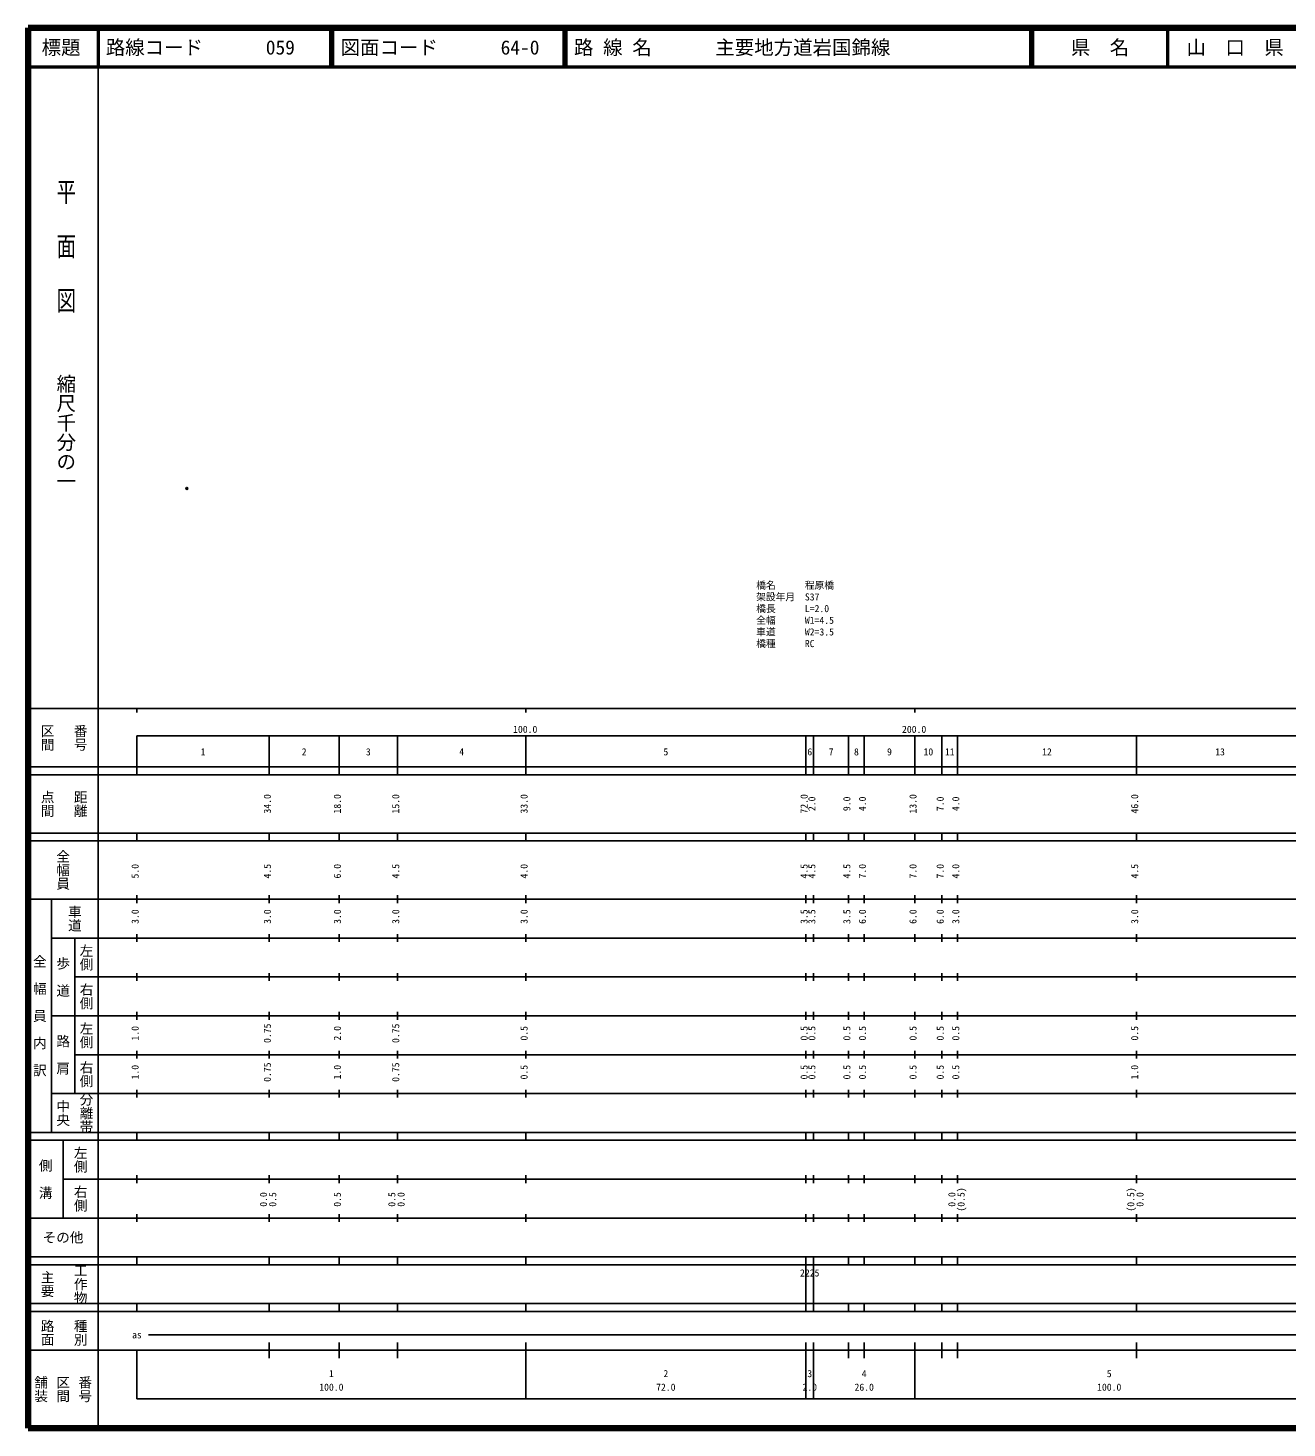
# Model space of a CAD drawing. Units: millimetres on the paper. Extents: x 40 to 680, y 20 to 380.
# Drawn here: x 40 to 363.7, y 20 to 380 of the extents above; entities that cross this region are included whole.
import ezdxf
from ezdxf.enums import TextEntityAlignment as Align

# ---------------------------------------------------------------- set-up
doc = ezdxf.new("R2010")
doc.units = ezdxf.units.MM
doc.header["$PDMODE"] = 32
doc.header["$PDSIZE"] = 0.5
for name, color, linetype in [('M-OTRS', 6, 'Continuous'), ('M-STR-HTXT', 7, 'Continuous'), ('M-TTL-TXT', 7, 'Continuous')]:
    doc.layers.add(name, color=color, linetype=linetype)
for name, color, linetype, lineweight in [('M-TTL', 2, 'Continuous', 140), ('M-TTL-BAND', 7, 'Continuous', 25), ('M-TTL-LINE', 7, 'Continuous', 50)]:
    doc.layers.add(name, color=color, linetype=linetype, lineweight=lineweight)
doc.styles.add('@ＭＳ ゴシック', font='')
doc.styles.add('ＭＳ ゴシック', font='')
doc.styles.get('@ＭＳ ゴシック').set_extended_font_data('@MS Gothic')
doc.styles.get('ＭＳ ゴシック').set_extended_font_data('MS Gothic')

msp = doc.modelspace()

# ---------------------------------------------------------------- linework, layer by layer
at = {"layer": 'M-OTRS'}
msp.add_point((80.848, 261.607), dxfattribs=at)
at = {"layer": 'M-TTL'}
for p, q in [((40, 380), (40, 20)), ((680, 380), (40, 380)), ((40, 20), (680, 20))]:
    msp.add_line(p, q, dxfattribs=at)
at = {"layer": 'M-TTL-BAND'}
for p, q in [((58, 370), (58, 20)), ((40, 205), (579, 205)), ((68, 205), (68, 204)), ((168, 205), (168, 204)), ((268, 205), (268, 204)), ((68, 198), (579, 198)), ((68, 198), (68, 188)), ((102, 188), (102, 198)), ((120, 188), (120, 198)), ((135, 188), (135, 198)), ((168, 188), (168, 198)), ((240, 188), (240, 198)), ((242, 188), (242, 198)), ((251, 188), (251, 198)), ((255, 188), (255, 198)), ((268, 188), (268, 198)), ((275, 188), (275, 198)), ((279, 188), (279, 198)), ((325, 188), (325, 198)), ((40, 190), (579, 190)), ((40, 188), (579, 188)), ((40, 173), (579, 173)), ((68, 171), (68, 173)), ((102, 171), (102, 173)), ((120, 171), (120, 173)), ((135, 171), (135, 173)), ((168, 171), (168, 173)), ((240, 171), (240, 173)), ((242, 171), (242, 173)), ((251, 171), (251, 173)), ((255, 171), (255, 173)), ((268, 171), (268, 173)), ((275, 171), (275, 173)), ((279, 171), (279, 173)), ((325, 171), (325, 173)), ((40, 171), (579, 171)), ((40, 156), (579, 156)), ((46, 96), (46, 156)), ((68, 155), (68, 157)), ((102, 155), (102, 157)), ((120, 155), (120, 157)), ((135, 155), (135, 157)), ((168, 155), (168, 157)), ((240, 155), (240, 157)), ((242, 155), (242, 157)), ((251, 155), (251, 157)), ((255, 155), (255, 157)), ((268, 155), (268, 157)), ((275, 155), (275, 157)), ((279, 155), (279, 157)), ((325, 155), (325, 157)), ((46, 146), (579, 146)), ((52, 146), (52, 106)), ((68, 145), (68, 147)), ((102, 145), (102, 147)), ((120, 145), (120, 147)), ((135, 145), (135, 147)), ((168, 145), (168, 147)), ((240, 145), (240, 147)), ((242, 145), (242, 147)), ((251, 145), (251, 147)), ((255, 145), (255, 147)), ((268, 145), (268, 147)), ((275, 145), (275, 147)), ((279, 145), (279, 147)), ((325, 145), (325, 147)), ((68, 135), (68, 137)), ((102, 135), (102, 137)), ((120, 135), (120, 137)), ((135, 135), (135, 137)), ((168, 135), (168, 137)), ((240, 135), (240, 137)), ((242, 135), (242, 137)), ((251, 135), (251, 137)), ((255, 135), (255, 137)), ((268, 135), (268, 137)), ((275, 135), (275, 137)), ((279, 135), (279, 137)), ((325, 135), (325, 137)), ((52, 136), (579, 136)), ((46, 126), (579, 126)), ((68, 125), (68, 127)), ((102, 125), (102, 127)), ((120, 125), (120, 127)), ((135, 125), (135, 127)), ((168, 125), (168, 127)), ((240, 125), (240, 127)), ((242, 125), (242, 127)), ((251, 125), (251, 127)), ((255, 125), (255, 127)), ((268, 125), (268, 127)), ((275, 125), (275, 127)), ((279, 125), (279, 127)), ((325, 125), (325, 127)), ((52, 116), (579, 116)), ((68, 115), (68, 117)), ((102, 115), (102, 117)), ((120, 115), (120, 117)), ((135, 115), (135, 117)), ((168, 115), (168, 117)), ((240, 115), (240, 117)), ((242, 115), (242, 117)), ((251, 115), (251, 117)), ((255, 115), (255, 117)), ((268, 115), (268, 117)), ((275, 115), (275, 117)), ((279, 115), (279, 117)), ((325, 115), (325, 117)), ((46, 106), (579, 106)), ((68, 105), (68, 107)), ((102, 105), (102, 107)), ((120, 105), (120, 107)), ((135, 105), (135, 107)), ((168, 105), (168, 107)), ((240, 105), (240, 107)), ((242, 105), (242, 107)), ((251, 105), (251, 107)), ((255, 105), (255, 107)), ((268, 105), (268, 107)), ((275, 105), (275, 107)), ((279, 105), (279, 107)), ((325, 105), (325, 107)), ((40, 96), (579, 96)), ((40, 94), (579, 94)), ((49, 94), (49, 74)), ((68, 94), (68, 96)), ((102, 94), (102, 96)), ((120, 94), (120, 96)), ((135, 94), (135, 96)), ((168, 94), (168, 96)), ((240, 94), (240, 96)), ((242, 94), (242, 96)), ((251, 94), (251, 96)), ((255, 94), (255, 96)), ((268, 94), (268, 96)), ((275, 94), (275, 96)), ((279, 94), (279, 96)), ((325, 94), (325, 96)), ((49, 84), (579, 84)), ((68, 83), (68, 85)), ((102, 83), (102, 85)), ((120, 83), (120, 85)), ((135, 83), (135, 85)), ((168, 83), (168, 85)), ((240, 83), (240, 85)), ((242, 83), (242, 85)), ((251, 83), (251, 85)), ((255, 83), (255, 85)), ((268, 83), (268, 85)), ((275, 83), (275, 85)), ((279, 83), (279, 85)), ((325, 83), (325, 85)), ((40, 74), (579, 74)), ((68, 73), (68, 75)), ((102, 73), (102, 75)), ((120, 73), (120, 75)), ((135, 73), (135, 75)), ((168, 73), (168, 75)), ((240, 73), (240, 75)), ((242, 73), (242, 75)), ((251, 73), (251, 75)), ((255, 73), (255, 75)), ((268, 73), (268, 75)), ((275, 73), (275, 75)), ((279, 73), (279, 75)), ((325, 73), (325, 75)), ((40, 64), (579, 64)), ((40, 62), (579, 62)), ((68, 62), (68, 64)), ((102, 62), (102, 64)), ((120, 62), (120, 64)), ((135, 62), (135, 64)), ((168, 62), (168, 64)), ((240, 62), (240, 64)), ((240, 52), (240, 62)), ((242, 62), (242, 64)), ((242, 52), (242, 62)), ((251, 62), (251, 64)), ((255, 62), (255, 64)), ((268, 62), (268, 64)), ((275, 62), (275, 64)), ((279, 62), (279, 64)), ((325, 62), (325, 64)), ((40, 52), (579, 52)), ((68, 50), (68, 52)), ((102, 50), (102, 52)), ((120, 50), (120, 52)), ((135, 50), (135, 52)), ((168, 50), (168, 52)), ((240, 50), (240, 52)), ((242, 50), (242, 52)), ((251, 50), (251, 52)), ((255, 50), (255, 52)), ((268, 50), (268, 52)), ((275, 50), (275, 52)), ((279, 50), (279, 52)), ((325, 50), (325, 52)), ((40, 50), (579, 50)), ((71, 44), (565, 44)), ((40, 40), (579, 40)), ((68, 40), (68, 27.5)), ((102, 38), (102, 42)), ((120, 38), (120, 42)), ((135, 38), (135, 42)), ((168, 27.5), (168, 42)), ((240, 27.5), (240, 42)), ((242, 27.5), (242, 42)), ((251, 38), (251, 42)), ((255, 38), (255, 42)), ((268, 27.5), (268, 42)), ((275, 38), (275, 42)), ((279, 38), (279, 42)), ((325, 38), (325, 42)), ((68, 27.5), (579, 27.5))]:
    msp.add_line(p, q, dxfattribs=at)
at = {"layer": 'M-TTL-LINE'}
for p, q in [((58, 380), (58, 370)), ((117.75, 380), (117.75, 370)), ((118.25, 380), (118.25, 370)), ((177.75, 380), (177.75, 370)), ((178.25, 380), (178.25, 370)), ((297.75, 380), (297.75, 370)), ((298.25, 380), (298.25, 370)), ((333, 380), (333, 370)), ((40, 370), (680, 370))]:
    msp.add_line(p, q, dxfattribs=at)

# ---------------------------------------------------------------- texts
at = {"layer": 'M-STR-HTXT', "style": 'ＭＳ ゴシック'}
for s, p in [('橋名\u3000\u3000\u3000程原橋', (227.244, 235.243)), ('架設年月\u3000S37', (227.244, 232.243)), ('橋長\u3000\u3000\u3000L=2.0', (227.244, 229.243)), ('全幅\u3000\u3000\u3000W1=4.5', (227.244, 226.243)), ('車道\u3000\u3000\u3000W2=3.5', (227.244, 223.243)), ('橋種\u3000\u3000\u3000RC', (227.244, 220.243))]:
    msp.add_text(s, height=1.833, dxfattribs=at).set_placement(p, align=Align.BOTTOM_LEFT)
at = {"layer": 'M-TTL-BAND', "style": '@ＭＳ ゴシック', "width": 1.4}
msp.add_text('平  面  図', height=3.666, rotation=270, dxfattribs=at).set_placement((49.777, 306.475), align=Align.MIDDLE_RIGHT)
at = {"layer": 'M-TTL-BAND', "style": '@ＭＳ ゴシック'}
msp.add_text('縮尺千分の一', height=3.666, rotation=270, dxfattribs=at).set_placement((49.777, 261.03), align=Align.MIDDLE_RIGHT)
for s, p in [('区間', (45, 197.5)), ('番号', (53.5, 197.5)), ('点間', (45, 180.5)), ('距離', (53.5, 180.5)), ('全幅員', (49, 163.5)), ('車道', (52, 151)), ('左側', (55, 141)), ('全\u3000幅\u3000員\u3000内\u3000訳', (43, 126)), ('歩\u3000道', (49, 136)), ('右側', (55, 131)), ('左側', (55, 121)), ('路\u3000肩', (49, 116)), ('右側', (55, 111)), ('分離帯', (55, 101)), ('中央', (49, 101)), ('左側', (53.5, 89)), ('側\u3000溝', (44.5, 84)), ('右側', (53.5, 79)), ('工作物', (53.5, 57)), ('主要', (45, 57)), ('路面', (45, 44.5)), ('種別', (53.5, 44.5)), ('舗装', (43.333, 30)), ('区間', (49, 30)), ('番号', (54.667, 30))]:
    msp.add_text(s, height=2.566, rotation=270, dxfattribs=at).set_placement(p, align=Align.MIDDLE_CENTER)
at = {"layer": 'M-TTL-BAND', "style": 'ＭＳ ゴシック'}
for s, p in [('100.0', (167.844, 198.195)), ('200.0', (267.844, 198.195)), ('1', (85, 192.405)), ('2', (111, 192.405)), ('3', (127.5, 192.405)), ('4', (151.5, 192.405)), ('5', (204, 192.405)), ('6', (241, 192.405)), ('7', (246.5, 192.405)), ('8', (253, 192.405)), ('9', (261.5, 192.405)), ('10', (271.5, 192.405)), ('11', (277, 192.405)), ('12', (302, 192.405)), ('13', (346.5, 192.405)), ('as', (68, 42.5)), ('1', (118, 32.523)), ('2', (204, 32.523)), ('3', (241, 32.523)), ('4', (255, 32.523)), ('5', (318, 32.523)), ('100.0', (118, 29.033)), ('72.0', (204, 29.033)), ('2.0', (241, 29.033)), ('26.0', (255, 29.033)), ('100.0', (318, 29.033))]:
    msp.add_text(s, height=1.833, dxfattribs=at).set_placement(p, align=Align.BOTTOM_CENTER)
for s, p in [('34.0', (103, 180.5)), ('18.0', (121, 180.5)), ('15.0', (136, 180.5)), ('33.0', (169, 180.5)), ('72.0', (241, 180.5)), ('2.0', (243, 180.5)), ('9.0', (252, 180.5)), ('4.0', (256, 180.5)), ('13.0', (269, 180.5)), ('7.0', (276, 180.5)), ('4.0', (280, 180.5)), ('46.0', (326, 180.5)), ('5.0', (69, 163.174)), ('4.5', (103, 163.174)), ('6.0', (121, 163.174)), ('4.5', (136, 163.174)), ('4.0', (169, 163.174)), ('4.5', (241, 163.174)), ('4.5', (243, 163.174)), ('4.5', (252, 163.174)), ('7.0', (256, 163.174)), ('7.0', (269, 163.174)), ('7.0', (276, 163.174)), ('4.0', (280, 163.174)), ('4.5', (326, 163.174)), ('3.0', (69, 151.5)), ('3.0', (103, 151.5)), ('3.0', (121, 151.5)), ('3.0', (136, 151.5)), ('3.0', (169, 151.5)), ('3.5', (241, 151.5)), ('3.5', (243, 151.5)), ('3.5', (252, 151.5)), ('6.0', (256, 151.5)), ('6.0', (269, 151.5)), ('6.0', (276, 151.5)), ('3.0', (280, 151.5)), ('3.0', (326, 151.5)), ('1.0', (69, 121.5)), ('0.75', (103, 121.5)), ('2.0', (121, 121.5)), ('0.75', (136, 121.5)), ('0.5', (169, 121.5)), ('0.5', (241, 121.5)), ('0.5', (243, 121.5)), ('0.5', (252, 121.5)), ('0.5', (256, 121.5)), ('0.5', (269, 121.5)), ('0.5', (276, 121.5)), ('0.5', (280, 121.5)), ('0.5', (326, 121.5)), ('1.0', (69, 111.5)), ('0.75', (103, 111.5)), ('1.0', (121, 111.5)), ('0.75', (136, 111.5)), ('0.5', (169, 111.5)), ('0.5', (241, 111.5)), ('0.5', (243, 111.5)), ('0.5', (252, 111.5)), ('0.5', (256, 111.5)), ('0.5', (269, 111.5)), ('0.5', (276, 111.5)), ('0.5', (280, 111.5)), ('1.0', (326, 111.5)), ('0.0', (102, 78.764)), ('0.5', (104.37, 78.764)), ('0.5', (121, 78.764)), ('0.5', (135, 78.764)), ('0.0', (137.37, 78.764)), ('0.0', (279, 78.764)), ('(0.5)', (281.37, 78.764)), ('(0.5)', (325, 78.764)), ('0.0', (327.37, 78.764))]:
    msp.add_text(s, height=1.833, rotation=90, dxfattribs=at).set_placement(p, align=Align.BOTTOM_CENTER)
msp.add_text('その他', height=2.566, dxfattribs=at).set_placement((49, 69), align=Align.MIDDLE_CENTER)
msp.add_text('2225', height=1.833, dxfattribs=at).set_placement((238.5, 58.405), align=Align.BOTTOM_LEFT)
at = {"layer": 'M-TTL-TXT', "style": 'ＭＳ ゴシック'}
for s, p in [('標題', (48.5, 375)), ('県\u3000名', (315.625, 375)), ('山\u3000口\u3000県', (350.375, 375))]:
    msp.add_text(s, height=3.666, dxfattribs=at).set_placement(p, align=Align.MIDDLE_CENTER)
for s, p in [('路線コード', (60, 375)), ('059', (101.142, 375)), ('図面コード', (120.38, 375)), ('64-0', (161.521, 375)), ('路 線 名', (180.38, 375)), ('主要地方道岩国錦線', (216.734, 375))]:
    msp.add_text(s, height=3.666, dxfattribs=at).set_placement(p, align=Align.MIDDLE_LEFT)

doc.saveas('drawing.dxf')
